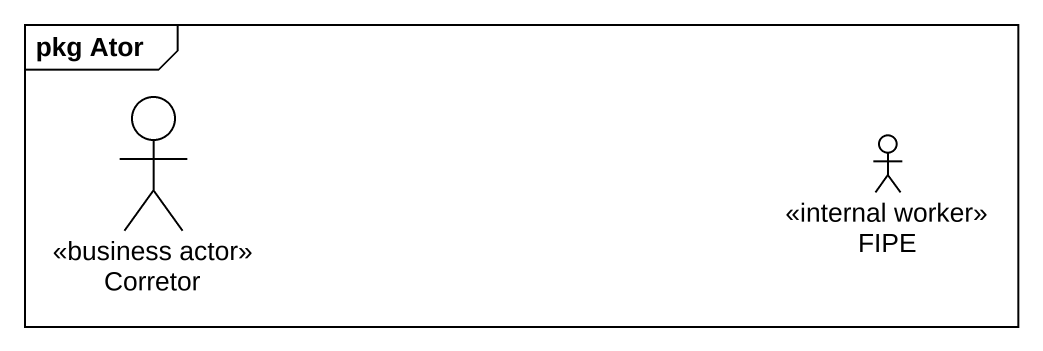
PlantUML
@startuml
mainframe pkg Ator
actor Corretor <<business actor>>
actor FIPE <<internal worker>>
@enduml
